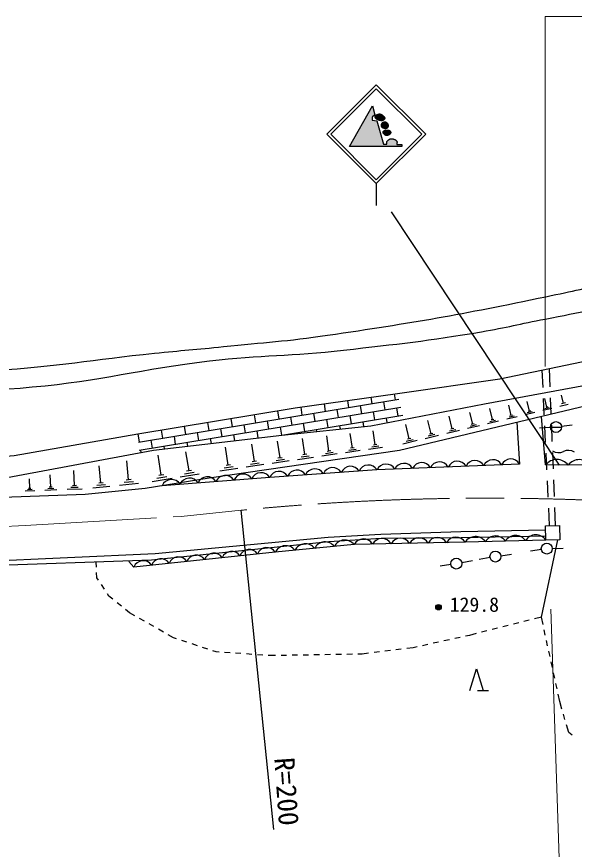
# Model space of a CAD drawing. Units: millimetres, scale not verified. Extents: x 40000 to 680000, y 20000 to 380000.
# Drawn here: x 298780 to 349619, y 264156 to 340072 of the extents above; entities that cross this region are included whole.
import ezdxf
from ezdxf.enums import TextEntityAlignment as Align

# ---------------------------------------------------------------- set-up
doc = ezdxf.new("R2010")
doc.units = ezdxf.units.MM
doc.header["$LTSCALE"] = 1000
doc.linetypes.add('CHAIN', pattern=[18.5, 12, -1.5, 3.5, -1.5])
for name, color, linetype, lineweight in [('M-BGD', 7, 'Continuous', 25), ('M-BGD-EXST', 7, 'Continuous', 25), ('M-BMK', 2, 'CHAIN', 13), ('M-BMK-SRVR', 3, 'Continuous', 25), ('M-STR-HTXT', 7, 'Continuous', 13), ('M-STR-STRC', 7, 'Continuous', 25)]:
    doc.layers.add(name, color=color, linetype=linetype, lineweight=lineweight)
doc.styles.add('ＭＳ ゴシック', font='')
doc.styles.get('ＭＳ ゴシック').set_extended_font_data('MS Gothic')

msp = doc.modelspace()

# ---------------------------------------------------------------- hatches: boundary and pattern name
at = {"layer": 'M-STR-STRC'}
for points in [[(329133, 328236), (333904, 328236), (333904, 328431), (333443, 328431), (333443, 328441), (333443, 328451), (333443, 328461), (333443, 328471), (333443, 328481), (333444, 328491), (333444, 328501), (333445, 328511), (333445, 328521), (333446, 328531), (333448, 328546), (333450, 328561), (333452, 328576), (333454, 328591), (333455, 328606), (333456, 328621), (333456, 328636), (333456, 328650), (333454, 328664), (333451, 328678), (333446, 328694), (333438, 328709), (333429, 328724), (333419, 328738), (333407, 328751), (333394, 328765), (333380, 328777), (333366, 328789), (333351, 328801), (333335, 328812), (333305, 328834), (333273, 328853), (333242, 328871), (333210, 328887), (333177, 328901), (333144, 328914), (333111, 328924), (333076, 328931), (333042, 328937), (333007, 328940), (332971, 328941), (332934, 328939), (332898, 328934), (332861, 328927), (332826, 328918), (332791, 328906), (332757, 328891), (332725, 328874), (332695, 328855), (332666, 328834), (332650, 328819), (332634, 328804), (332619, 328787), (332605, 328771), (332591, 328753), (332577, 328736), (332564, 328717), (332552, 328699), (332539, 328680), (332526, 328662), (332526, 328452), (332216, 328452), (331610, 330581), (331192, 330646), (331192, 330898), (331437, 331129), (331206, 331937)], [(331473, 330891), (331470, 330910), (331469, 330930), (331471, 330952), (331475, 330974), (331482, 330996), (331492, 331017), (331503, 331037), (331517, 331056), (331534, 331072), (331552, 331086), (331588, 331107), (331623, 331126), (331659, 331145), (331695, 331161), (331731, 331175), (331767, 331186), (331803, 331193), (331840, 331198), (331876, 331198), (331913, 331194), (331949, 331186), (331984, 331176), (332018, 331163), (332051, 331147), (332083, 331130), (332114, 331109), (332144, 331087), (332174, 331062), (332203, 331035), (332231, 331006), (332247, 330988), (332263, 330969), (332278, 330949), (332292, 330929), (332304, 330909), (332315, 330889), (332323, 330868), (332329, 330847), (332332, 330826), (332332, 330804), (332329, 330784), (332323, 330764), (332315, 330745), (332305, 330726), (332292, 330707), (332278, 330690), (332263, 330673), (332246, 330658), (332228, 330644), (332209, 330631), (332164, 330608), (332116, 330594), (332066, 330587), (332015, 330586), (331964, 330590), (331912, 330599), (331861, 330612), (331812, 330627), (331764, 330643), (331718, 330660), (331698, 330668), (331678, 330676), (331659, 330685), (331640, 330695), (331621, 330707), (331603, 330720), (331585, 330735), (331567, 330753), (331549, 330773), (331531, 330797), (331523, 330809), (331515, 330819), (331507, 330829), (331501, 330838), (331494, 330847), (331489, 330856), (331484, 330864), (331480, 330873), (331476, 330882)], [(332395, 329886), (332420, 329886), (332445, 329888), (332469, 329891), (332493, 329896), (332516, 329902), (332538, 329911), (332558, 329922), (332577, 329934), (332595, 329949), (332610, 329967), (332622, 329982), (332632, 329998), (332641, 330015), (332649, 330032), (332656, 330050), (332662, 330068), (332666, 330086), (332669, 330105), (332671, 330124), (332671, 330143), (332669, 330169), (332665, 330194), (332658, 330219), (332649, 330243), (332639, 330266), (332626, 330289), (332612, 330311), (332596, 330331), (332578, 330350), (332559, 330368), (332539, 330384), (332517, 330399), (332494, 330412), (332471, 330423), (332446, 330433), (332421, 330441), (332396, 330447), (332370, 330451), (332344, 330453), (332317, 330453), (332292, 330451), (332268, 330448), (332243, 330443), (332219, 330437), (332196, 330428), (332173, 330419), (332151, 330407), (332130, 330394), (332110, 330380), (332092, 330364), (332080, 330352), (332069, 330340), (332059, 330327), (332050, 330313), (332041, 330299), (332032, 330285), (332025, 330270), (332018, 330254), (332012, 330238), (332007, 330222), (332004, 330212), (332002, 330202), (331999, 330191), (331998, 330181), (331997, 330171), (331996, 330160), (331996, 330150), (331997, 330140), (331999, 330130), (332001, 330120), (332018, 330078), (332043, 330040), (332074, 330005), (332110, 329975), (332151, 329949), (332196, 329927), (332244, 329909), (332293, 329897), (332344, 329889)], [(332185, 329490), (332183, 329505), (332181, 329520), (332182, 329536), (332183, 329551), (332186, 329567), (332191, 329582), (332196, 329597), (332204, 329611), (332212, 329623), (332223, 329634), (332250, 329656), (332280, 329675), (332312, 329691), (332345, 329704), (332380, 329714), (332416, 329721), (332454, 329726), (332491, 329729), (332530, 329729), (332569, 329729), (332593, 329727), (332617, 329726), (332640, 329724), (332663, 329721), (332685, 329717), (332706, 329712), (332727, 329705), (332748, 329696), (332767, 329686), (332786, 329674), (332801, 329662), (332816, 329648), (332829, 329634), (332841, 329618), (332852, 329601), (332861, 329584), (332868, 329566), (332874, 329548), (332878, 329530), (332879, 329511), (332878, 329496), (332876, 329481), (332872, 329466), (332867, 329452), (332861, 329437), (332854, 329423), (332846, 329410), (332837, 329396), (332827, 329383), (332816, 329371), (332793, 329348), (332769, 329326), (332742, 329308), (332714, 329291), (332685, 329277), (332655, 329265), (332625, 329255), (332594, 329248), (332563, 329243), (332533, 329241), (332509, 329240), (332486, 329242), (332463, 329245), (332440, 329251), (332418, 329258), (332395, 329268), (332373, 329281), (332351, 329296), (332328, 329314), (332306, 329335), (332288, 329353), (332271, 329369), (332256, 329384), (332241, 329398), (332228, 329412), (332216, 329426), (332205, 329441), (332197, 329456), (332190, 329473)]]:
    msp.add_hatch(color=256, dxfattribs=at).paths.add_polyline_path(points)

# ---------------------------------------------------------------- linework, layer by layer
at = {"layer": 'M-BGD'}
for p, q in [((346762, 306255), (346685, 307856)), ((347321, 307988), (347386, 306327)), ((309886, 301283), (333621, 305191)), ((331058, 305378), (331156, 304785)), ((333187, 305682), (333277, 305134)), ((346881, 303758), (346809, 305256)), ((347110, 304466), (346916, 305272)), ((347425, 305328), (347484, 303829)), ((348634, 304815), (348456, 305558)), ((309953, 300534), (333808, 304462)), ((324671, 304466), (324792, 303737)), ((326800, 304770), (326913, 304086)), ((328929, 305074), (329034, 304436)), ((330095, 304610), (330217, 303870)), ((332217, 304960), (332338, 304220)), ((343869, 303724), (343644, 304663)), ((345522, 304103), (345313, 304974)), ((347210, 304490), (347009, 304442)), ((349050, 304719), (348307, 304540)), ((348820, 304860), (348448, 304771)), ((320427, 303778), (320549, 303038)), ((322548, 304128), (322670, 303388)), ((323148, 301946), (333996, 303732)), ((325852, 303912), (325974, 303172)), ((327974, 304261), (328096, 303521)), ((329156, 303696), (329278, 302956)), ((331278, 304045), (331400, 303305)), ((333399, 304394), (333521, 303654)), ((340356, 302918), (340097, 303996)), ((342148, 303330), (341906, 304340)), ((343987, 303752), (343752, 303696)), ((346010, 303989), (345139, 303780)), ((345766, 304046), (345331, 303942)), ((345631, 304129), (345413, 304077)), ((347561, 304361), (346755, 304168)), ((347335, 304414), (346932, 304317)), ((316184, 303080), (316306, 302340)), ((318305, 303429), (318427, 302689)), ((321609, 303213), (321731, 302473)), ((323731, 303562), (323853, 302822)), ((324913, 302997), (325035, 302257)), ((327035, 303346), (327157, 302606)), ((330339, 303130), (330408, 302708)), ((332460, 303480), (332530, 303057)), ((336567, 302046), (336274, 303265)), ((338496, 302490), (338221, 303637)), ((340491, 302950), (340221, 302886)), ((342714, 303199), (341704, 302956)), ((342431, 303264), (341926, 303143)), ((342274, 303360), (342022, 303300)), ((344395, 303602), (343456, 303377)), ((344132, 303663), (343663, 303550)), ((344391, 303087), (344615, 299278)), ((347000, 299198), (346616, 303621)), ((311941, 302381), (312063, 301641)), ((314062, 302731), (314184, 301990)), ((315245, 302165), (315367, 301425)), ((317366, 302514), (317488, 301774)), ((319488, 302864), (319610, 302124)), ((320671, 302298), (320774, 301669)), ((322792, 302648), (322912, 301921)), ((326096, 302432), (326124, 302258)), ((328217, 302781), (328266, 302483)), ((331456, 301028), (331271, 302307)), ((334566, 301586), (334256, 302878)), ((339138, 302341), (337991, 302066)), ((338817, 302415), (338243, 302278)), ((338639, 302524), (338352, 302456)), ((340960, 302778), (339882, 302519)), ((340658, 302848), (340119, 302719)), ((347000, 301261), (346928, 302759)), ((347523, 302830), (347582, 301331)), ((309820, 302032), (309941, 301292)), ((311002, 301467), (311124, 300726)), ((313124, 301816), (313245, 301076)), ((316428, 301600), (316499, 301164)), ((318549, 301949), (318637, 301416)), ((323975, 302082), (323983, 302034)), ((325054, 300148), (324841, 301621)), ((327252, 300449), (327049, 301853)), ((329383, 300741), (329189, 302077)), ((335290, 301418), (333997, 301108)), ((334928, 301502), (334281, 301347)), ((334727, 301625), (334404, 301547)), ((337249, 301888), (336030, 301595)), ((336908, 301967), (336298, 301821)), ((336719, 302083), (336414, 302010)), ((312185, 300901), (312224, 300660)), ((314306, 301250), (314362, 300912)), ((318069, 299177), (317831, 300818)), ((320453, 299510), (320222, 301100)), ((322787, 299836), (322563, 301377)), ((329550, 300765), (329216, 300717)), ((332143, 300801), (330863, 300615)), ((331799, 300914), (331160, 300821)), ((331616, 301051), (331296, 301004)), ((310063, 300552), (310100, 300329)), ((311966, 298271), (311672, 300092)), ((314494, 298656), (314214, 300392)), ((325845, 299887), (324371, 299673)), ((325450, 300017), (324713, 299910)), ((325239, 300175), (324870, 300121)), ((328005, 300200), (326602, 299996)), ((327629, 300325), (326927, 300223)), ((327428, 300475), (327077, 300424)), ((330100, 300504), (328763, 300310)), ((329741, 300623), (329073, 300526)), ((347119, 298763), (347047, 300262)), ((347622, 300332), (347680, 298833)), ((306465, 297551), (306306, 299114)), ((308990, 297849), (308814, 299582)), ((318274, 299207), (317864, 299147)), ((321306, 299228), (319715, 298997)), ((320879, 299369), (320084, 299254)), ((320652, 299539), (320254, 299481)), ((323613, 299563), (322073, 299339)), ((323200, 299699), (322430, 299588)), ((322979, 299864), (322594, 299808)), ((304052, 297318), (304004, 298688)), ((315432, 298362), (313696, 298083)), ((314963, 298509), (314095, 298370)), ((314711, 298691), (314277, 298621)), ((318949, 298886), (317308, 298648)), ((318509, 299031), (317689, 298912)), ((299977, 297051), (299946, 297931)), ((301884, 297176), (301845, 298285)), ((309445, 297676), (308578, 297588)), ((309206, 297871), (308773, 297827)), ((312949, 297962), (311128, 297669)), ((312457, 298117), (311547, 297970)), ((312193, 298307), (311738, 298234)), ((347238, 296266), (347166, 297764)), ((347720, 297834), (347778, 296335)), ((300425, 296847), (299545, 296816)), ((300201, 296949), (299761, 296934)), ((300087, 297055), (299867, 297048)), ((302449, 296918), (301339, 296879)), ((302166, 297047), (301612, 297028)), ((302023, 297181), (301745, 297171)), ((304749, 296999), (303379, 296951)), ((304400, 297159), (303715, 297134)), ((304223, 297324), (303880, 297312)), ((307286, 297239), (305722, 297081)), ((306875, 297395), (306093, 297316)), ((306660, 297571), (306269, 297531)), ((309900, 297503), (308167, 297328)), ((347818, 295336), (347883, 293675)), ((347361, 293666), (347285, 295267)), ((346617, 285322), (348115, 292375)), ((306054, 289882), (306038, 290341)), ((306088, 288924), (306072, 289383)), ((306229, 288711), (306088, 288924)), ((306778, 287875), (306503, 288293)), ((307193, 287243), (307052, 287457)), ((307546, 286958), (307193, 287243)), ((308324, 286330), (307935, 286644)), ((309066, 285730), (308713, 286015)), ((309550, 285455), (309066, 285730)), ((310420, 284960), (309985, 285207)), ((311289, 284466), (310854, 284713)), ((344544, 284799), (344060, 284677)), ((345514, 285044), (345029, 284921)), ((346617, 285322), (345999, 285166)), ((346762, 284658), (346617, 285322)), ((312158, 283971), (311723, 284218)), ((341636, 284065), (341151, 283943)), ((342605, 284310), (342120, 284187)), ((343575, 284554), (343090, 284432)), ((346974, 283681), (346868, 284169)), ((313077, 283448), (312593, 283724)), ((313357, 283355), (313077, 283448)), ((314305, 283038), (313831, 283196)), ((338223, 283262), (337734, 283154)), ((339199, 283477), (338711, 283370)), ((340048, 283665), (339687, 283585)), ((340666, 283821), (340048, 283665)), ((347187, 282703), (347081, 283192)), ((315253, 282721), (314779, 282879)), ((316202, 282404), (315728, 282562)), ((334932, 282536), (334340, 282462)), ((335293, 282615), (334932, 282536)), ((336270, 282831), (335781, 282723)), ((337246, 283046), (336758, 282939)), ((316956, 282152), (316676, 282245)), ((317233, 282133), (316956, 282152)), ((318230, 282067), (317731, 282100)), ((319228, 282000), (318729, 282033)), ((320226, 281934), (319727, 281967)), ((321224, 281867), (320725, 281900)), ((321999, 281815), (321723, 281834)), ((322387, 281822), (321999, 281815)), ((323387, 281839), (322887, 281831)), ((324387, 281857), (323887, 281848)), ((325386, 281874), (324886, 281866)), ((326386, 281892), (325886, 281883)), ((327386, 281909), (326886, 281900)), ((328386, 281927), (327886, 281918)), ((329386, 281944), (328886, 281935)), ((330273, 281959), (329886, 281953)), ((330866, 282033), (330273, 281959)), ((331859, 282156), (331362, 282094)), ((332851, 282278), (332355, 282217)), ((333843, 282401), (333347, 282340)), ((347400, 281726), (347294, 282215)), ((347613, 280749), (347507, 281238)), ((340101, 278623), (340701, 280623)), ((340701, 280623), (341301, 278623)), ((347826, 279772), (347719, 280261)), ((340801, 278623), (341801, 278623)), ((348039, 278795), (347932, 279284)), ((348290, 277642), (348145, 278307)), ((348491, 276946), (348290, 277642)), ((348767, 275985), (348629, 276466)), ((349107, 274808), (348906, 275505)), ((349420, 274572), (349107, 274808))]:
    msp.add_line(p, q, dxfattribs=at)
for points in [[(333484, 305725), (342830, 307057), (360800, 310783), (385054, 317154)], [(375968, 312507), (370438, 310679), (352113, 304939), (333692, 300520), (316315, 297998), (310503, 297062), (305039, 296509), (294136, 296125)], [(290426, 297191), (296568, 297804), (311267, 300547), (322951, 301926), (331065, 302777), (341432, 304760), (354247, 307142), (370361, 311153)], [(287478, 299134), (298556, 300050), (309820, 302032), (324174, 304395), (333484, 305725)], [(344615, 299278), (331629, 298749), (321854, 298061), (312048, 297311)], [(391319, 293482), (384534, 294831), (376658, 296368), (367724, 297737), (362068, 298421), (351102, 299182), (347000, 299198)], [(260516, 284272), (270743, 289985), (275843, 289951), (295390, 290408), (311409, 291113), (327173, 292626), (331979, 292902), (339286, 293137), (346998, 293276)], [(260172, 283640), (270403, 289282), (275847, 289416), (283128, 289482), (295398, 289989), (311078, 290563), (327229, 292230), (332022, 292528), (339299, 292602), (347007, 292741)], [(347013, 292357), (339662, 292148), (329535, 291940), (322354, 291251), (309473, 289890), (308992, 290387)]]:
    msp.add_lwpolyline(points, dxfattribs=at)
msp.add_lwpolyline([(346991, 293660), (348272, 293681), (348294, 292378), (347013, 292357)], close=True, dxfattribs=at)
for radius in [250, 204, 159, 114, 68.2, 22.7]:
    msp.add_circle((337236, 286229), radius, dxfattribs=at)
for centre, radius, start, end in [((348176, 301381), 1050, 238.87839, 295.35071), ((349076, 299482), 1050, 58.87839, 115.35071), ((330844, 298276), 917, 31.07081, 156.98703), ((332458, 298373), 910, 29.09919, 155.56103), ((334081, 298439), 910, 29.09919, 155.56103), ((335704, 298505), 910, 29.09919, 155.56103), ((337327, 298571), 910, 29.09919, 155.56103), ((338950, 298637), 910, 29.09919, 155.56103), ((340573, 298703), 910, 29.09919, 155.56103), ((342196, 298769), 910, 29.09919, 155.56103), ((343820, 298835), 910, 29.09919, 155.56103), ((348023, 298392), 1302, 37.79102, 141.76168), ((350074, 298384), 1302, 37.79102, 141.76168), ((319435, 297453), 922, 31.60559, 157.14479), ((321069, 297578), 922, 31.60559, 157.14479), ((322698, 297702), 917, 31.07081, 156.98703), ((324327, 297817), 917, 31.07081, 156.98703), ((325957, 297932), 917, 31.07081, 156.98703), ((327586, 298047), 917, 31.07081, 156.98703), ((329215, 298161), 917, 31.07081, 156.98703), ((312897, 296953), 922, 31.60559, 157.14479), ((314531, 297078), 922, 31.60559, 157.14479), ((316166, 297203), 922, 31.60559, 157.14479), ((317800, 297328), 922, 31.60559, 157.14479), ((328691, 291293), 1063, 37.46189, 153.49111), ((330388, 291495), 962, 29.89756, 152.45735), ((332076, 291529), 962, 29.89756, 152.45735), ((333764, 291564), 962, 29.89756, 152.45735), ((335452, 291599), 962, 29.89756, 152.45735), ((337140, 291634), 962, 29.89756, 152.45735), ((338828, 291668), 962, 29.89756, 152.45735), ((340598, 291579), 1095, 34.54339, 148.71584), ((342436, 291632), 1095, 34.54339, 148.71584), ((344273, 291684), 1095, 34.54339, 148.71584), ((346111, 291736), 1095, 34.54339, 148.71584), ((321591, 290763), 905, 32.63018, 159.43232), ((323305, 290777), 1063, 37.46189, 153.49111), ((325100, 290949), 1063, 37.46189, 153.49111), ((326896, 291121), 1063, 37.46189, 153.49111), ((313541, 289913), 905, 32.63018, 159.43232), ((315151, 290083), 905, 32.63018, 159.43232), ((316761, 290253), 905, 32.63018, 159.43232), ((318371, 290423), 905, 32.63018, 159.43232), ((319981, 290593), 905, 32.63018, 159.43232), ((310320, 289572), 905, 32.63018, 159.43232), ((311930, 289742), 905, 32.63018, 159.43232)]:
    msp.add_arc(centre, radius, start, end, dxfattribs=at)
for points, knots in [([(67375, 315521), (72153, 316214), (73698, 316578), (77773, 316447), (80040, 316374), (81304, 316197), (83560, 315960), (86951, 315603), (88848, 315376), (92224, 314898), (103709, 313271), (109975, 310952), (121553, 310228), (130781, 309651), (135986, 309595), (145223, 310011), (155525, 310476), (161224, 311799), (171524, 312306), (180133, 312730), (184973, 312335), (193591, 312525), (201790, 312706), (206369, 313273), (214570, 313353), (219955, 313405), (222970, 313198), (228356, 313189), (231586, 313184), (233396, 313345), (236625, 313260), (241581, 313131), (244323, 312491), (249270, 312156), (252297, 311950), (254012, 312076), (257025, 311721), (261703, 311169), (264149, 309904), (268758, 308935), (271110, 308441), (272415, 308052), (274804, 307797), (277030, 307559), (278293, 307614), (280531, 307594), (286889, 307538), (290461, 307440), (296807, 307833), (302504, 308186), (305659, 308807), (311338, 309386), (313792, 309636), (315171, 309739), (317626, 309991), (321336, 310372), (323427, 310484), (327117, 311025), (334930, 312170), (339297, 312921), (347025, 314543), (349635, 315090), (350493, 315257), (353695, 315998)], [0, 0, 0, 0, 1, 1, 1, 2, 2, 2, 3, 3, 3, 4, 4, 4, 5, 5, 5, 6, 6, 6, 7, 7, 7, 8, 8, 8, 9, 9, 9, 10, 10, 10, 11, 11, 11, 12, 12, 12, 13, 13, 13, 14, 14, 14, 15, 15, 15, 16, 16, 16, 17, 17, 17, 18, 18, 18, 19, 19, 19, 20, 20, 20, 21, 21, 21, 21]), ([(160790, 296701), (162894, 297384), (163427, 297557), (165113, 298117), (166823, 298685), (167787, 298987), (169485, 299590), (170434, 299928), (170932, 300218), (171902, 300487), (173190, 300845), (173942, 300957), (175273, 301079), (177030, 301241), (178024, 301194), (179788, 301256), (182675, 301357), (184294, 301363), (187179, 301495), (190983, 301668), (193115, 301760), (196910, 302063), (199046, 302233), (200235, 302421), (202373, 302560), (208675, 302971), (212232, 302504), (218539, 302820), (221947, 302991), (223884, 302945), (227249, 303514), (229071, 303822), (230097, 304045), (231837, 304669), (236320, 306276), (238543, 307946), (243090, 309361), (245632, 310152), (247184, 310273), (249846, 310265), (253210, 310254), (255086, 309706), (258347, 308876), (262545, 307806), (264455, 305511), (268764, 305068), (271291, 304808), (272715, 305385), (275252, 305507), (278923, 305684), (280983, 305660), (284656, 305774), (290732, 305962), (294154, 305777), (300209, 306308), (306565, 306866), (310030, 307965), (316369, 308691), (321127, 309236), (323832, 309127), (328590, 309669), (333514, 310230), (336281, 310511), (341166, 311346), (343435, 311734), (344685, 312060), (346944, 312503), (350407, 313182), (351507, 313378), (355822, 314174)], [0, 0, 0, 0, 1, 1, 1, 2, 2, 2, 3, 3, 3, 4, 4, 4, 5, 5, 5, 6, 6, 6, 7, 7, 7, 8, 8, 8, 9, 9, 9, 10, 10, 10, 11, 11, 11, 12, 12, 12, 13, 13, 13, 14, 14, 14, 15, 15, 15, 16, 16, 16, 17, 17, 17, 18, 18, 18, 19, 19, 19, 20, 20, 20, 21, 21, 21, 22, 22, 22, 23, 23, 23, 23])]:
    msp.add_open_spline(points, degree=3, knots=knots, dxfattribs=at)
at = {"layer": 'M-BGD-EXST'}
for p, q in [((347446, 302619), (346449, 302545)), ((347445, 302656), (348445, 302656)), ((348440, 302728), (349430, 302871)), ((347608, 291590), (348608, 291613)), ((341931, 290764), (340946, 290587)), ((342917, 290929), (343905, 291082)), ((346615, 291502), (345626, 291349)), ((338364, 290131), (337377, 289968)), ((339350, 290300), (340334, 290477))]:
    msp.add_line(p, q, dxfattribs=at)
for centre in [(347945, 302656), (347109, 291578), (342423, 290852), (338857, 290212)]:
    msp.add_circle(centre, 500, dxfattribs=at)
at = {"layer": 'M-BMK'}
msp.add_lwpolyline([(273632, 292249), (299560, 293682), (313774, 294512), (319250, 295073)], dxfattribs=at)
msp.add_arc((341748, 65872), 230302, 86.2729, 95.60608, dxfattribs=at)
at = {"layer": 'M-BMK-SRVR'}
msp.add_line((322234, 265969), (319250, 295073), dxfattribs=at)
at = {"layer": 'M-STR-HTXT'}
msp.add_line((347483, 286038), (348386, 258791), dxfattribs=at)
msp.add_lwpolyline([(346956, 308191), (346956, 340072), (376056, 340072)], dxfattribs=at)
at = {"layer": 'M-STR-STRC'}
for p, q in [((327068, 329347), (331568, 333847)), ((327421, 329347), (331568, 333494)), ((336068, 329347), (331568, 333847)), ((335714, 329347), (331568, 333494)), ((329133, 328236), (331206, 331937)), ((331206, 331937), (331437, 331129)), ((331437, 331129), (331192, 330898)), ((331192, 330898), (331192, 330646)), ((331192, 330646), (331610, 330581)), ((331610, 330581), (332216, 328452)), ((327068, 329347), (331568, 324847)), ((327421, 329347), (331568, 325200)), ((331568, 325200), (335714, 329347)), ((331568, 324847), (336068, 329347)), ((333904, 328236), (329133, 328236)), ((332216, 328452), (332526, 328452)), ((332526, 328452), (332526, 328662)), ((333443, 328431), (333904, 328431)), ((333904, 328431), (333904, 328236)), ((331568, 324847), (331568, 322847)), ((348275, 299193), (332946, 322279))]:
    msp.add_line(p, q, dxfattribs=at)
for points in [[(331473, 330891), (331470, 330910), (331469, 330930), (331471, 330952), (331475, 330974), (331482, 330996), (331492, 331017), (331503, 331037), (331517, 331056), (331534, 331072), (331552, 331086), (331588, 331107), (331623, 331126), (331659, 331145), (331695, 331161), (331731, 331175), (331767, 331186), (331803, 331193), (331840, 331198), (331876, 331198), (331913, 331194), (331949, 331186), (331984, 331176), (332018, 331163), (332051, 331147), (332083, 331130), (332114, 331109), (332144, 331087), (332174, 331062), (332203, 331035), (332231, 331006), (332247, 330988), (332263, 330969), (332278, 330949), (332292, 330929), (332304, 330909), (332315, 330889), (332323, 330868), (332329, 330847), (332332, 330826), (332332, 330804), (332329, 330784), (332323, 330764), (332315, 330745), (332305, 330726), (332292, 330707), (332278, 330690), (332263, 330673), (332246, 330658), (332228, 330644), (332209, 330631), (332164, 330608), (332116, 330594), (332066, 330587), (332015, 330586), (331964, 330590), (331912, 330599), (331861, 330612), (331812, 330627), (331764, 330643), (331718, 330660), (331698, 330668), (331678, 330676), (331659, 330685), (331640, 330695), (331621, 330707), (331603, 330720), (331585, 330735), (331567, 330753), (331549, 330773), (331531, 330797), (331523, 330809), (331515, 330819), (331507, 330829), (331501, 330838), (331494, 330847), (331489, 330856), (331484, 330864), (331480, 330873), (331476, 330882)], [(332395, 329886), (332420, 329886), (332445, 329888), (332469, 329891), (332493, 329896), (332516, 329902), (332538, 329911), (332558, 329922), (332577, 329934), (332595, 329949), (332610, 329967), (332622, 329982), (332632, 329998), (332641, 330015), (332649, 330032), (332656, 330050), (332662, 330068), (332666, 330086), (332669, 330105), (332671, 330124), (332671, 330143), (332669, 330169), (332665, 330194), (332658, 330219), (332649, 330243), (332639, 330266), (332626, 330289), (332612, 330311), (332596, 330331), (332578, 330350), (332559, 330368), (332539, 330384), (332517, 330399), (332494, 330412), (332471, 330423), (332446, 330433), (332421, 330441), (332396, 330447), (332370, 330451), (332344, 330453), (332317, 330453), (332292, 330451), (332268, 330448), (332243, 330443), (332219, 330437), (332196, 330428), (332173, 330419), (332151, 330407), (332130, 330394), (332110, 330380), (332092, 330364), (332080, 330352), (332069, 330340), (332059, 330327), (332050, 330313), (332041, 330299), (332032, 330285), (332025, 330270), (332018, 330254), (332012, 330238), (332007, 330222), (332004, 330212), (332002, 330202), (331999, 330191), (331998, 330181), (331997, 330171), (331996, 330160), (331996, 330150), (331997, 330140), (331999, 330130), (332001, 330120), (332018, 330078), (332043, 330040), (332074, 330005), (332110, 329975), (332151, 329949), (332196, 329927), (332244, 329909), (332293, 329897), (332344, 329889)], [(332185, 329490), (332183, 329505), (332181, 329520), (332182, 329536), (332183, 329551), (332186, 329567), (332191, 329582), (332196, 329597), (332204, 329611), (332212, 329623), (332223, 329634), (332250, 329656), (332280, 329675), (332312, 329691), (332345, 329704), (332380, 329714), (332416, 329721), (332454, 329726), (332491, 329729), (332530, 329729), (332569, 329729), (332593, 329727), (332617, 329726), (332640, 329724), (332663, 329721), (332685, 329717), (332706, 329712), (332727, 329705), (332748, 329696), (332767, 329686), (332786, 329674), (332801, 329662), (332816, 329648), (332829, 329634), (332841, 329618), (332852, 329601), (332861, 329584), (332868, 329566), (332874, 329548), (332878, 329530), (332879, 329511), (332878, 329496), (332876, 329481), (332872, 329466), (332867, 329452), (332861, 329437), (332854, 329423), (332846, 329410), (332837, 329396), (332827, 329383), (332816, 329371), (332793, 329348), (332769, 329326), (332742, 329308), (332714, 329291), (332685, 329277), (332655, 329265), (332625, 329255), (332594, 329248), (332563, 329243), (332533, 329241), (332509, 329240), (332486, 329242), (332463, 329245), (332440, 329251), (332418, 329258), (332395, 329268), (332373, 329281), (332351, 329296), (332328, 329314), (332306, 329335), (332288, 329353), (332271, 329369), (332256, 329384), (332241, 329398), (332228, 329412), (332216, 329426), (332205, 329441), (332197, 329456), (332190, 329473)]]:
    msp.add_lwpolyline(points, close=True, dxfattribs=at)
msp.add_lwpolyline([(332526, 328662), (332539, 328680), (332552, 328699), (332564, 328717), (332577, 328736), (332591, 328753), (332605, 328771), (332619, 328787), (332634, 328804), (332650, 328819), (332666, 328834), (332695, 328855), (332725, 328874), (332757, 328891), (332791, 328906), (332826, 328918), (332861, 328927), (332898, 328934), (332934, 328939), (332971, 328941), (333007, 328940), (333042, 328937), (333076, 328931), (333111, 328924), (333144, 328914), (333177, 328901), (333210, 328887), (333242, 328871), (333273, 328853), (333305, 328834), (333335, 328812), (333351, 328801), (333366, 328789), (333380, 328777), (333394, 328765), (333407, 328751), (333419, 328738), (333429, 328724), (333438, 328709), (333446, 328694), (333451, 328678), (333454, 328664), (333456, 328650), (333456, 328636), (333456, 328621), (333455, 328606), (333454, 328591), (333452, 328576), (333450, 328561), (333448, 328546), (333446, 328531), (333445, 328521), (333445, 328511), (333444, 328501), (333444, 328491), (333443, 328481), (333443, 328471), (333443, 328461), (333443, 328451), (333443, 328441), (333443, 328431)], dxfattribs=at)

# ---------------------------------------------------------------- texts
at = {"layer": 'M-BGD', "style": 'ＭＳ ゴシック'}
msp.add_text('129.8', height=1320, dxfattribs=at).set_placement((338262, 285419), align=Align.BOTTOM_LEFT)
at = {"layer": 'M-BMK-SRVR', "style": 'ＭＳ ゴシック'}
msp.add_text('R=200', height=1833, rotation=274.045, dxfattribs=at).set_placement((323180, 272540), align=Align.MIDDLE_LEFT)

doc.saveas('drawing.dxf')
